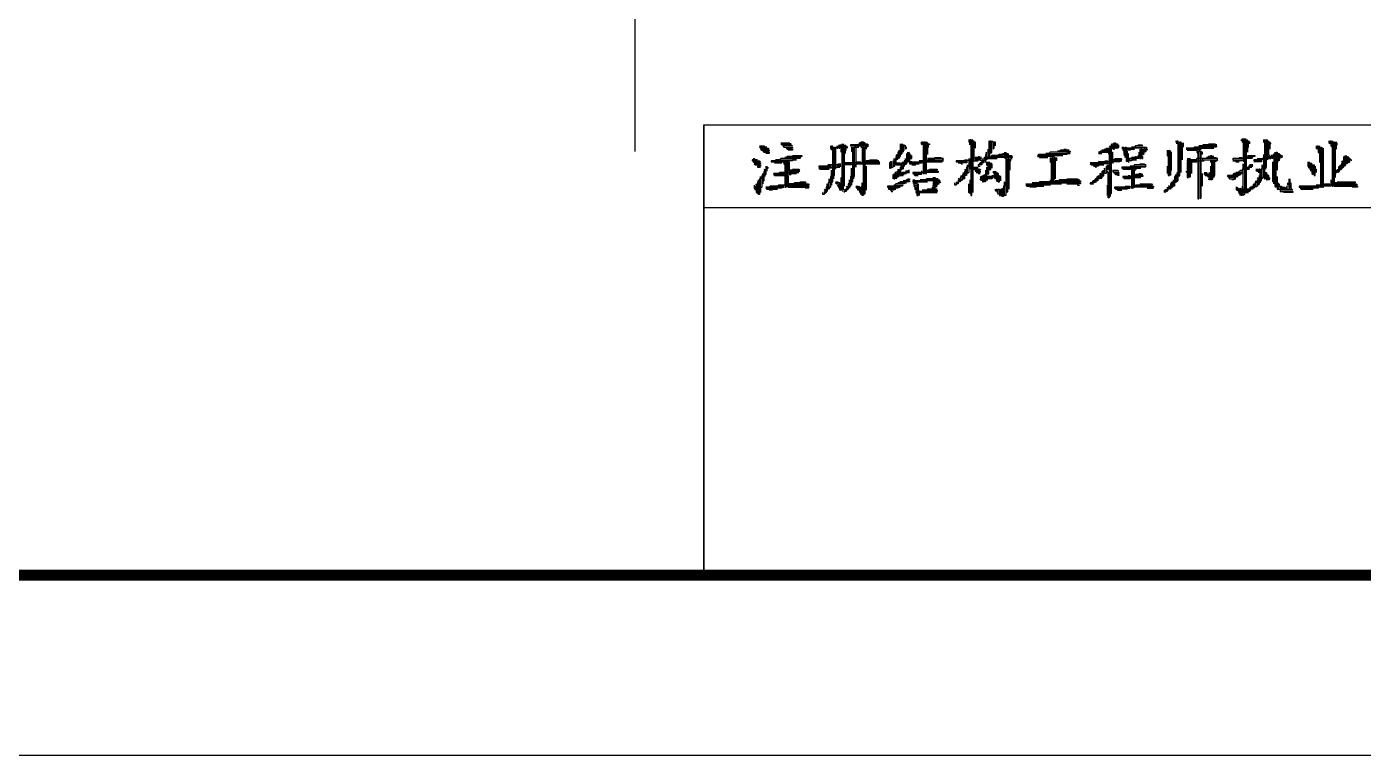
# Model space of a CAD drawing. Header units: inches. Extents: x -10386 to 73614, y -7144 to 52256.
# Drawn here: x 30602 to 42467, y -7144 to -671 of the extents above; entities that cross this region are included whole.
import ezdxf

# ---------------------------------------------------------------- set-up
doc = ezdxf.new("R2010")
doc.units = ezdxf.units.IN
doc.header["$MEASUREMENT"] = 0
doc.layers.add('arch', color=8, linetype='Continuous')
doc.layers.add('TITLE_BLOCK_A1$0$TITLE', color=7, linetype='Continuous')
doc.layers.add('Viewpoint', color=8, linetype='Continuous', plot=False)

msp = doc.modelspace()

# ---------------------------------------------------------------- linework, layer by layer
at = {"layer": 'arch', "ltscale": 0.02}
msp.add_lwpolyline([(36000, 48856.2), (36000, -1780)], dxfattribs=at)
at = {"layer": 'TITLE_BLOCK_A1$0$TITLE'}
for p, q in [((36614.1, -1543.5), (36614.1, -5543.5)), ((36614.1, -1543.5), (63614.1, -1543.5)), ((36614.1, -1543.5), (36614.1, -5543.5)), ((36614.1, -1543.5), (63614.1, -1543.5)), ((36614.1, -2277.4), (44614.1, -2277.4)), ((-10385.9, -7143.5), (73614.1, -7143.5))]:
    msp.add_line(p, q, dxfattribs=at)
at = {"layer": 'TITLE_BLOCK_A1$0$TITLE', "const_width": 100}
msp.add_lwpolyline([(-6785.9, 50656.5), (-6785.9, -5543.5), (72114.1, -5543.5), (72114.1, 50656.5), (-6785.9, 50656.5)], dxfattribs=at)
at = {"layer": 'TITLE_BLOCK_A1$0$TITLE'}
for points in [[(37107.9, -1730.6), (37145.4, -1730.6), (37154.8, -1740), (37173.5, -1740), (37107.9, -1740), (37117.3, -1749.3), (37182.9, -1749.3), (37192.3, -1758.7), (37117.3, -1758.7), (37126.6, -1768.1), (37192.3, -1768.1), (37192.3, -1777.5), (37136, -1777.5), (37145.4, -1786.8), (37192.3, -1786.8), (37192.3, -1796.2), (37164.1, -1796.2)], [(37295.4, -1702.5), (37370.4, -1702.5), (37379.8, -1711.8), (37389.1, -1711.8), (37295.4, -1711.8), (37304.8, -1721.2), (37389.1, -1721.2), (37398.5, -1730.6), (37314.1, -1730.6), (37323.5, -1740), (37398.5, -1740), (37398.5, -1749.3), (37342.3, -1749.3), (37351.6, -1758.7), (37398.5, -1758.7), (37398.5, -1768.1), (37361, -1768.1)], [(37764.1, -1740), (37764.1, -1880.6), (37764.1, -2021.2), (37764.1, -1993.1), (37773.5, -1993.1), (37773.5, -1852.5), (37773.5, -1740), (37782.9, -1740), (37782.9, -1880.6), (37782.9, -1936.8), (37782.9, -1918.1), (37792.3, -1918.1), (37820.4, -1918.1), (37811, -1908.7), (37792.3, -1908.7), (37829.8, -1908.7), (37820.4, -1899.3), (37829.8, -1899.3), (37717.3, -1899.3), (37707.9, -1908.7), (37745.4, -1908.7), (37632.9, -1908.7), (37632.9, -1918.1), (37745.4, -1918.1), (37745.4, -1927.5), (37632.9, -1927.5), (37642.3, -1936.8), (37726.6, -1936.8)], [(37736, -1730.6), (37736, -1749.3), (37745.4, -1758.7), (37745.4, -1768.1), (37745.4, -1730.6), (37754.8, -1730.6), (37754.8, -1871.2), (37754.8, -2011.8), (37754.8, -2049.3), (37745.4, -2058.7), (37745.4, -2077.5), (37745.4, -1946.2), (37745.4, -2002.5), (37736, -2002.5), (37736, -2096.2), (37726.6, -2105.6), (37726.6, -2115), (37726.6, -2021.2), (37726.6, -2058.7), (37717.3, -2058.7), (37717.3, -2115), (37707.9, -2124.3), (37707.9, -2133.7), (37707.9, -2068.1), (37707.9, -2096.2), (37698.5, -2096.2), (37698.5, -2143.1), (37689.1, -2152.5), (37689.1, -2115), (37679.8, -2124.3)], [(37792.3, -1730.6), (37792.3, -1749.3), (37801.6, -1749.3), (37801.6, -1730.6)], [(37811, -1721.2), (37811, -1749.3), (37820.4, -1749.3), (37820.4, -1721.2), (37829.8, -1721.2), (37829.8, -1786.8)], [(37839.1, -1711.8), (37839.1, -1852.5), (37839.1, -1993.1), (37839.1, -2124.3), (37848.5, -2133.7)], [(37848.5, -1711.8), (37848.5, -1852.5), (37848.5, -1993.1), (37848.5, -2115), (37857.9, -2124.3)], [(37857.9, -1721.2), (37857.9, -1861.8), (37857.9, -2002.5), (37857.9, -2086.8)], [(37867.3, -1721.2), (37867.3, -1796.2), (37867.3, -1768.1), (37876.6, -1768.1), (37876.6, -1730.6), (37886, -1740), (37886, -1749.3)], [(37942.3, -1740), (37942.3, -1880.6), (37942.3, -2021.2), (37942.3, -2002.5), (37951.6, -2002.5), (37951.6, -1861.8), (37951.6, -1740), (37961, -1740), (37961, -1880.6), (37961, -1918.1), (37961, -1890), (37970.4, -1890), (38111, -1890), (38176.6, -1890), (38167.3, -1880.6), (38176.6, -1880.6), (38036, -1880.6), (37895.4, -1880.6), (37867.3, -1880.6), (37867.3, -1890), (37923.5, -1890), (37923.5, -1899.3), (37867.3, -1899.3)], [(37923.5, -1740), (37923.5, -1777.5), (37932.9, -1786.8), (37932.9, -1740), (37932.9, -1880.6), (37932.9, -2021.2), (37932.9, -2049.3), (37923.5, -2058.7), (37923.5, -2077.5), (37923.5, -1936.8), (37923.5, -1927.5), (37923.5, -2002.5), (37914.1, -2002.5), (37914.1, -2086.8), (37904.8, -2096.2), (37904.8, -2105.6), (37904.8, -2030.6), (37904.8, -2068.1), (37895.4, -2068.1), (37895.4, -2115), (37886, -2124.3), (37886, -2086.8), (37876.6, -2096.2)], [(38007.9, -1693.1), (38026.6, -1693.1), (38036, -1702.5), (38045.4, -1702.5), (37998.5, -1702.5), (37989.1, -1711.8), (38064.1, -1711.8), (38073.5, -1721.2), (37932.9, -1721.2), (37914.1, -1721.2), (37914.1, -1730.6), (38054.8, -1730.6), (38073.5, -1730.6), (38064.1, -1740)], [(37970.4, -1740), (37989.1, -1740)], [(38007.9, -1740), (38017.3, -1740), (38017.3, -1871.2), (38026.6, -1871.2), (38026.6, -1740), (38036, -1740), (38036, -1880.6), (38036, -2021.2), (38036, -2161.8), (38045.4, -2152.5), (38045.4, -2011.8), (38045.4, -1871.2), (38045.4, -1740), (38054.8, -1740), (38054.8, -1758.7)], [(38354.8, -1711.8), (38354.8, -1824.3), (38345.4, -1833.7), (38345.4, -1843.1), (38345.4, -1768.1), (38345.4, -1786.8), (38336, -1786.8), (38336, -1843.1), (38326.6, -1852.5), (38326.6, -1805.6), (38317.3, -1815)], [(38364.1, -1711.8), (38364.1, -1805.6), (38373.5, -1796.2), (38373.5, -1711.8), (38382.9, -1721.2), (38382.9, -1786.8), (38382.9, -1768.1), (38392.3, -1768.1), (38392.3, -1721.2), (38401.6, -1730.6), (38401.6, -1758.7), (38411, -1749.3), (38411, -1740)], [(38542.3, -1693.1), (38542.3, -1711.8), (38551.6, -1721.2), (38551.6, -1693.1), (38561, -1693.1), (38561, -1833.7), (38561, -1974.3), (38570.4, -1974.3), (38570.4, -1833.7), (38570.4, -1693.1), (38579.8, -1693.1), (38579.8, -1833.7), (38579.8, -1974.3), (38589.1, -1974.3), (38589.1, -1833.7), (38589.1, -1693.1), (38598.5, -1702.5), (38598.5, -1805.6), (38598.5, -1740), (38607.9, -1740), (38607.9, -1711.8), (38617.3, -1711.8), (38617.3, -1721.2)], [(38964.1, -1674.3), (38964.1, -1693.1), (38973.5, -1702.5), (38973.5, -1721.2), (38973.5, -1674.3), (38982.9, -1674.3), (38982.9, -2171.2), (38992.3, -2171.2), (38992.3, -1674.3), (39001.6, -1683.7), (39001.6, -2143.1)], [(39011, -1683.7), (39011, -1824.3), (39011, -1861.8), (39020.4, -1861.8), (39048.5, -1861.8), (39039.1, -1852.5), (39020.4, -1852.5), (39067.3, -1852.5), (39076.6, -1861.8)], [(39020.4, -1693.1), (39020.4, -1749.3)], [(39132.9, -1758.7), (39132.9, -1843.1), (39123.5, -1852.5), (39123.5, -1786.8), (39114.1, -1796.2)], [(39142.3, -1683.7), (39142.3, -1824.3), (39142.3, -1843.1), (39151.6, -1843.1), (39151.6, -1702.5), (39151.6, -1683.7), (39161, -1683.7), (39161, -1796.2), (39170.4, -1786.8), (39170.4, -1683.7), (39179.8, -1693.1), (39179.8, -1758.7), (39189.1, -1749.3), (39189.1, -1693.1), (39198.5, -1693.1), (39198.5, -1730.6)], [(39807.9, -1758.7), (39826.6, -1758.7), (39836, -1768.1), (39854.8, -1768.1), (39779.8, -1768.1), (39770.4, -1777.5), (39751.6, -1777.5), (39864.1, -1777.5), (39864.1, -1786.8), (39723.5, -1786.8), (39686, -1786.8), (39676.6, -1796.2), (39648.5, -1796.2), (39789.1, -1796.2), (39864.1, -1796.2), (39836, -1796.2), (39836, -1805.6), (39695.4, -1805.6), (39582.9, -1805.6), (39573.5, -1815), (39714.1, -1815), (39798.5, -1815), (39723.5, -1815), (39723.5, -1824.3), (39582.9, -1824.3), (39573.5, -1824.3), (39592.3, -1824.3), (39592.3, -1833.7), (39667.3, -1833.7)], [(40182.9, -1749.3), (40211, -1749.3), (40211, -1758.7), (40173.5, -1758.7), (40164.1, -1768.1), (40145.4, -1768.1), (40211, -1768.1), (40211, -1777.5), (40136, -1777.5), (40126.6, -1786.8), (40117.3, -1786.8), (40239.1, -1786.8), (40239.1, -1796.2), (40239.1, -1880.6), (40248.5, -1880.6)], [(40239.1, -1711.8), (40229.8, -1721.2), (40229.8, -2152.5), (40220.4, -2161.8), (40220.4, -2180.6), (40220.4, -1730.6), (40211, -1740)], [(40239.1, -1721.2), (40239.1, -1758.7)], [(40248.5, -1702.5), (40248.5, -1758.7), (40257.9, -1758.7), (40257.9, -1702.5), (40267.3, -1702.5), (40267.3, -1749.3), (40276.6, -1749.3), (40276.6, -1711.8), (40286, -1711.8), (40286, -1749.3), (40295.4, -1740), (40295.4, -1721.2)], [(40464.1, -1721.2), (40501.6, -1721.2), (40511, -1730.6), (40445.4, -1730.6), (40436, -1740), (40407.9, -1740), (40539.1, -1740), (40548.5, -1749.3), (40407.9, -1749.3), (40323.5, -1749.3), (40332.9, -1758.7), (40436, -1758.7), (40398.5, -1758.7), (40398.5, -1768.1), (40332.9, -1768.1), (40342.3, -1777.5), (40342.3, -1805.6), (40351.6, -1815), (40351.6, -1833.7), (40351.6, -1740), (40361, -1740), (40361, -1861.8), (40370.4, -1871.2), (40370.4, -1777.5), (40370.4, -1796.2), (40379.8, -1796.2), (40379.8, -1871.2), (40389.1, -1871.2)], [(40323.5, -1740), (40342.3, -1740)], [(40482.9, -1758.7), (40482.9, -1843.1), (40492.3, -1843.1), (40492.3, -1758.7), (40501.6, -1758.7), (40501.6, -1843.1), (40511, -1843.1), (40511, -1824.3)], [(40511, -1758.7), (40511, -1805.6), (40520.4, -1796.2), (40520.4, -1758.7), (40529.8, -1758.7), (40529.8, -1786.8), (40539.1, -1777.5), (40539.1, -1758.7), (40548.5, -1758.7), (40548.5, -1768.1)], [(40726.6, -1768.1), (40726.6, -1815), (40736, -1824.3), (40736, -1768.1), (40736, -1908.7), (40736, -1993.1), (40745.4, -1993.1), (40745.4, -1852.5), (40745.4, -1768.1), (40754.8, -1777.5), (40754.8, -1918.1), (40754.8, -1993.1), (40754.8, -1946.2), (40764.1, -1946.2), (40764.1, -1805.6), (40764.1, -1786.8)], [(40801.6, -1683.7), (40801.6, -1693.1), (40811, -1702.5), (40811, -1711.8), (40811, -1683.7), (40820.4, -1683.7), (40820.4, -1824.3), (40820.4, -1965), (40820.4, -2040), (40811, -2049.3)], [(40829.8, -1693.1), (40829.8, -1833.7), (40829.8, -1974.3), (40829.8, -2002.5), (40839.1, -1993.1), (40839.1, -1852.5), (40839.1, -1711.8), (40839.1, -1693.1), (40848.5, -1693.1), (40848.5, -1833.7), (40848.5, -1965)], [(40857.9, -1702.5), (40857.9, -1843.1), (40857.9, -1852.5)], [(40867.3, -1702.5), (40867.3, -1740)], [(41092.3, -1711.8), (41148.5, -1711.8), (41157.9, -1721.2), (41167.3, -1721.2), (41045.4, -1721.2), (41036, -1730.6), (41007.9, -1730.6), (41148.5, -1730.6), (41167.3, -1730.6), (41157.9, -1740), (41017.3, -1740), (40970.4, -1740), (40961, -1749.3), (40895.4, -1749.3), (41036, -1749.3), (41139.1, -1749.3)], [(40895.4, -1758.7), (41026.6, -1758.7), (41017.3, -1768.1), (40904.8, -1768.1), (40989.1, -1768.1), (40989.1, -1777.5), (40989.1, -1786.8), (40998.5, -1796.2), (40998.5, -1777.5), (40998.5, -1918.1), (40998.5, -2058.7), (40998.5, -2199.3), (41007.9, -2199.3), (41007.9, -2058.7), (41007.9, -1918.1), (41007.9, -1777.5), (41017.3, -1777.5), (41017.3, -1918.1), (41017.3, -2058.7), (41017.3, -2199.3), (41026.6, -2190), (41026.6, -2049.3), (41026.6, -1908.7), (41026.6, -1777.5), (41036, -1786.8), (41036, -1805.6)], [(41382.9, -1674.3), (41382.9, -1683.7)], [(41392.3, -1665), (41392.3, -1693.1), (41401.6, -1702.5), (41401.6, -1665), (41401.6, -1805.6), (41401.6, -1861.8), (41411, -1871.2), (41411, -1730.6), (41411, -1665), (41411, -2161.8), (41401.6, -2171.2), (41401.6, -2030.6), (41401.6, -1890), (41401.6, -1936.8), (41392.3, -1936.8), (41457.9, -1936.8), (41448.5, -1927.5), (41457.9, -1927.5), (41420.4, -1927.5), (41429.8, -1918.1), (41420.4, -1918.1), (41476.6, -1918.1), (41467.3, -1908.7), (41448.5, -1908.7), (41486, -1908.7), (41476.6, -1899.3), (41486, -1899.3), (41457.9, -1899.3)], [(41420.4, -1665), (41420.4, -2143.1), (41429.8, -2143.1), (41429.8, -1674.3), (41439.1, -1683.7), (41439.1, -1786.8), (41439.1, -1740), (41448.5, -1740), (41448.5, -1683.7), (41457.9, -1693.1), (41457.9, -1711.8)], [(41579.8, -1674.3), (41579.8, -1693.1), (41589.1, -1702.5), (41589.1, -1674.3), (41589.1, -1815), (41589.1, -1955.6), (41589.1, -2021.2), (41598.5, -2021.2), (41598.5, -1965), (41607.9, -1965), (41607.9, -2030.6), (41617.3, -2030.6), (41617.3, -1983.7), (41626.6, -1993.1), (41626.6, -2030.6), (41636, -2021.2), (41636, -2011.8)], [(41598.5, -1674.3), (41598.5, -1815), (41598.5, -1936.8), (41598.5, -1918.1), (41607.9, -1918.1), (41607.9, -1777.5), (41607.9, -1674.3), (41617.3, -1683.7), (41617.3, -1824.3), (41617.3, -1852.5), (41626.6, -1843.1)], [(41626.6, -1683.7), (41626.6, -1805.6), (41636, -1815)], [(41636, -1693.1), (41636, -1758.7), (41636, -1711.8), (41645.4, -1711.8), (41645.4, -1702.5)], [(42048.5, -1730.6), (42048.5, -1749.3), (42057.9, -1758.7), (42057.9, -1730.6), (42067.3, -1730.6), (42067.3, -1786.8), (42076.6, -1796.2), (42076.6, -1730.6), (42076.6, -1871.2), (42086, -1880.6), (42086, -1740), (42086, -1880.6), (42086, -2021.2), (42086, -2096.2), (42095.4, -2096.2), (42095.4, -1955.6), (42095.4, -1815), (42095.4, -1740), (42104.8, -1749.3), (42104.8, -1890), (42104.8, -2030.6), (42104.8, -2096.2), (42114.1, -2096.2), (42114.1, -1955.6), (42114.1, -1815), (42114.1, -1749.3)], [(42161, -1683.7), (42161, -1702.5), (42170.4, -1711.8), (42170.4, -1683.7), (42179.8, -1683.7), (42179.8, -1730.6), (42189.1, -1740), (42189.1, -1683.7), (42189.1, -1824.3), (42189.1, -1965), (42189.1, -2086.8), (42198.5, -2086.8), (42198.5, -1946.2), (42198.5, -1805.6), (42198.5, -1693.1), (42207.9, -1693.1), (42207.9, -1833.7), (42207.9, -1974.3), (42207.9, -2086.8), (42217.3, -2086.8), (42357.9, -2086.8), (42414.1, -2086.8), (42414.1, -2096.2), (42367.3, -2096.2)], [(42217.3, -1693.1), (42217.3, -1833.7), (42217.3, -1974.3), (42217.3, -2011.8), (42217.3, -1974.3), (42226.6, -1974.3)], [(42226.6, -1693.1), (42226.6, -1758.7), (42226.6, -1721.2), (42236, -1721.2), (42236, -1702.5)], [(37051.6, -1843.1), (37061, -1843.1), (37070.4, -1852.5), (37089.1, -1852.5), (37042.3, -1852.5), (37042.3, -1861.8), (37107.9, -1861.8), (37117.3, -1871.2), (37051.6, -1871.2), (37061, -1880.6), (37117.3, -1880.6), (37117.3, -1890), (37061, -1890), (37070.4, -1899.3), (37117.3, -1899.3), (37117.3, -1908.7), (37089.1, -1908.7), (37089.1, -1918.1), (37117.3, -1918.1)], [(37398.5, -1815), (37482.9, -1815), (37482.9, -1824.3), (37351.6, -1824.3), (37342.3, -1833.7), (37332.9, -1833.7), (37473.5, -1833.7), (37464.1, -1843.1), (37323.5, -1843.1), (37295.4, -1843.1), (37286, -1852.5), (37248.5, -1852.5), (37389.1, -1852.5), (37436, -1852.5), (37398.5, -1852.5), (37398.5, -1861.8), (37257.9, -1861.8), (37211, -1861.8), (37211, -1871.2), (37351.6, -1871.2), (37370.4, -1871.2), (37370.4, -1880.6), (37370.4, -1983.7), (37379.8, -1983.7), (37389.1, -1983.7), (37379.8, -1974.3), (37436, -1974.3), (37426.6, -1965), (37454.8, -1965), (37314.1, -1965), (37286, -1965), (37276.6, -1974.3), (37229.8, -1974.3), (37361, -1974.3), (37361, -1983.7), (37229.8, -1983.7), (37239.1, -1993.1), (37361, -1993.1), (37361, -2002.5), (37361, -2096.2), (37370.4, -2096.2), (37511, -2096.2), (37548.5, -2096.2), (37539.1, -2105.6), (37511, -2105.6)], [(37239.1, -1880.6), (37304.8, -1880.6)], [(37323.5, -1880.6), (37323.5, -1890), (37332.9, -1899.3), (37332.9, -1880.6), (37332.9, -2021.2), (37332.9, -2096.2), (37342.3, -2096.2), (37342.3, -1955.6), (37342.3, -1880.6), (37351.6, -1880.6), (37351.6, -2021.2), (37351.6, -2096.2)], [(37361, -1880.6), (37361, -1955.6)], [(37801.6, -1890), (37829.8, -1890)], [(37970.4, -1871.2), (38007.9, -1871.2)], [(38082.9, -1852.5), (38148.5, -1852.5), (38157.9, -1861.8), (38167.3, -1861.8), (38054.8, -1861.8), (38054.8, -1871.2), (38176.6, -1871.2)], [(38289.1, -1861.8), (38289.1, -1918.1), (38279.8, -1927.5), (38279.8, -1871.2), (38270.4, -1871.2), (38261, -1880.6), (38261, -1927.5), (38270.4, -1927.5), (38270.4, -1880.6)], [(38298.5, -1843.1), (38298.5, -1908.7), (38307.9, -1908.7), (38307.9, -1843.1)], [(38317.3, -1824.3), (38317.3, -1899.3), (38326.6, -1899.3), (38373.5, -1899.3), (38373.5, -1908.7), (38373.5, -1936.8), (38364.1, -1946.2), (38364.1, -1880.6), (38373.5, -1890)], [(38326.6, -1880.6), (38354.8, -1880.6), (38354.8, -1890), (38326.6, -1890)], [(38411, -1796.2), (38411, -1890), (38401.6, -1899.3), (38401.6, -1843.1), (38401.6, -1861.8), (38392.3, -1861.8), (38392.3, -1908.7), (38382.9, -1918.1), (38382.9, -1936.8), (38382.9, -1871.2), (38373.5, -1880.6)], [(38420.4, -1786.8), (38420.4, -1871.2), (38429.8, -1871.2), (38429.8, -1786.8), (38439.1, -1796.2), (38439.1, -1890), (38448.5, -1890), (38523.5, -1890), (38514.1, -1880.6), (38551.6, -1880.6), (38448.5, -1880.6), (38457.9, -1871.2), (38448.5, -1871.2), (38589.1, -1871.2), (38729.8, -1871.2), (38720.4, -1861.8), (38739.1, -1861.8), (38598.5, -1861.8), (38523.5, -1861.8), (38598.5, -1861.8), (38598.5, -1852.5), (38739.1, -1852.5), (38729.8, -1843.1), (38739.1, -1843.1), (38598.5, -1843.1), (38664.1, -1843.1), (38664.1, -1833.7), (38720.4, -1833.7)], [(38448.5, -1805.6), (38448.5, -1843.1), (38457.9, -1843.1), (38457.9, -1815)], [(38926.6, -1852.5), (38954.8, -1852.5), (38954.8, -1861.8), (38851.6, -1861.8), (38851.6, -1871.2), (38954.8, -1871.2), (38945.4, -1880.6), (38870.4, -1880.6), (38898.5, -1880.6), (38898.5, -1890), (38907.9, -1890)], [(38964.1, -1843.1), (38964.1, -1965), (38954.8, -1974.3), (38954.8, -1899.3), (38954.8, -1918.1), (38945.4, -1918.1), (38945.4, -1993.1), (38936, -1993.1), (38936, -1936.8), (38926.6, -1946.2)], [(38973.5, -1843.1), (38973.5, -1936.8)], [(39048.5, -1824.3), (39057.9, -1824.3), (39067.3, -1833.7), (39076.6, -1833.7), (39020.4, -1833.7), (39020.4, -1843.1), (39076.6, -1843.1), (39086, -1852.5)], [(39095.4, -1852.5), (39104.8, -1852.5), (39104.8, -1861.8), (39086, -1861.8), (39076.6, -1871.2), (39104.8, -1871.2), (39095.4, -1880.6), (39067.3, -1880.6), (39057.9, -1890), (39086, -1890), (39076.6, -1899.3), (39048.5, -1899.3), (39048.5, -1908.7), (39067.3, -1908.7)], [(39264.1, -1796.2), (39311, -1796.2), (39320.4, -1805.6), (39236, -1805.6), (39226.6, -1815), (39273.5, -1815), (39170.4, -1815), (39161, -1824.3), (39301.6, -1824.3), (39348.5, -1824.3), (39348.5, -1833.7), (39207.9, -1833.7), (39104.8, -1833.7), (39095.4, -1843.1), (39217.3, -1843.1)], [(39114.1, -1805.6), (39114.1, -1871.2), (39123.5, -1880.6), (39123.5, -1871.2), (39123.5, -1899.3), (39132.9, -1908.7), (39132.9, -1871.2), (39132.9, -1983.7), (39142.3, -1974.3), (39142.3, -1871.2), (39151.6, -1880.6), (39151.6, -1946.2), (39161, -1936.8), (39161, -1880.6), (39170.4, -1890), (39170.4, -1927.5)], [(39282.9, -1786.8), (39282.9, -1833.7), (39292.3, -1843.1), (39292.3, -1786.8), (39292.3, -1927.5), (39292.3, -2068.1), (39292.3, -2171.2), (39282.9, -2171.2), (39282.9, -2049.3), (39282.9, -2086.8), (39273.5, -2086.8), (39273.5, -2180.6), (39264.1, -2180.6), (39264.1, -2105.6), (39254.8, -2115)], [(39301.6, -1815), (39348.5, -1815)], [(39301.6, -1843.1), (39301.6, -1983.7), (39301.6, -2124.3), (39301.6, -2143.1), (39311, -2133.7), (39311, -1993.1), (39311, -1852.5), (39311, -1843.1), (39320.4, -1843.1), (39320.4, -1983.7), (39320.4, -2115)], [(39329.8, -1843.1), (39329.8, -1946.2), (39329.8, -1861.8), (39339.1, -1861.8), (39339.1, -1843.1), (39348.5, -1843.1)], [(39686, -1833.7), (39686, -1871.2), (39695.4, -1880.6), (39695.4, -1833.7), (39695.4, -1974.3), (39695.4, -2068.1), (39704.8, -2068.1), (39704.8, -1927.5), (39704.8, -1833.7), (39714.1, -1833.7), (39714.1, -1974.3), (39714.1, -2068.1), (39723.5, -2068.1), (39723.5, -1927.5), (39723.5, -1833.7), (39732.9, -1833.7), (39732.9, -1974.3), (39732.9, -2021.2)], [(39742.3, -1833.7), (39742.3, -1861.8)], [(40257.9, -1843.1), (40314.1, -1843.1), (40323.5, -1852.5), (40248.5, -1852.5), (40248.5, -1861.8), (40323.5, -1861.8), (40304.8, -1861.8), (40304.8, -1871.2), (40164.1, -1871.2), (40117.3, -1871.2), (40107.9, -1880.6), (40042.3, -1880.6), (40182.9, -1880.6), (40201.6, -1880.6), (40201.6, -1890), (40061, -1890), (40042.3, -1890), (40051.6, -1899.3), (40164.1, -1899.3), (40117.3, -1899.3), (40117.3, -1908.7), (40070.4, -1908.7), (40089.1, -1908.7), (40089.1, -1918.1), (40098.5, -1918.1)], [(40117.3, -1796.2), (40145.4, -1796.2)], [(40173.5, -1861.8), (40201.6, -1861.8)], [(40201.6, -1796.2), (40211, -1796.2), (40211, -1936.8), (40211, -2077.5), (40211, -2190), (40201.6, -2190), (40201.6, -2049.3), (40201.6, -1965), (40192.3, -1955.6)], [(40220.4, -1796.2), (40229.8, -1796.2)], [(40482.9, -1890), (40520.4, -1890), (40529.8, -1899.3), (40539.1, -1899.3), (40436, -1899.3), (40426.6, -1908.7), (40398.5, -1908.7), (40539.1, -1908.7), (40529.8, -1918.1), (40389.1, -1918.1), (40323.5, -1918.1), (40323.5, -1927.5), (40464.1, -1927.5), (40492.3, -1927.5), (40454.8, -1927.5), (40454.8, -1936.8), (40332.9, -1936.8), (40407.9, -1936.8), (40407.9, -1946.2), (40407.9, -2086.8), (40407.9, -2105.6), (40417.3, -2105.6), (40417.3, -1965), (40417.3, -1946.2), (40426.6, -1946.2), (40426.6, -2086.8), (40426.6, -2105.6), (40436, -2096.2), (40436, -1955.6), (40436, -1946.2), (40445.4, -1946.2)], [(40473.5, -1786.8), (40473.5, -1843.1), (40464.1, -1843.1), (40389.1, -1843.1), (40389.1, -1852.5), (40454.8, -1852.5), (40407.9, -1852.5), (40407.9, -1861.8), (40389.1, -1861.8)], [(40464.1, -1815), (40464.1, -1833.7), (40454.8, -1833.7), (40407.9, -1833.7), (40445.4, -1833.7), (40445.4, -1824.3), (40454.8, -1824.3)], [(41111, -1815), (41120.4, -1815), (41129.8, -1824.3), (41139.1, -1824.3), (41092.3, -1824.3), (41082.9, -1833.7), (41073.5, -1833.7), (41157.9, -1833.7), (41167.3, -1843.1), (41176.6, -1843.1), (41036, -1843.1), (40989.1, -1843.1), (40979.8, -1852.5), (40989.1, -1852.5), (40904.8, -1852.5), (40904.8, -1861.8), (41045.4, -1861.8), (41054.8, -1861.8), (41045.4, -1852.5), (41036, -1852.5), (41176.6, -1852.5), (41167.3, -1861.8)], [(40904.8, -1843.1), (40932.9, -1843.1)], [(40904.8, -1871.2), (40904.8, -2011.8), (40914.1, -2011.8), (40914.1, -1871.2), (40923.5, -1871.2), (40923.5, -2011.8), (40932.9, -2002.5), (40932.9, -1871.2), (40942.3, -1871.2), (40942.3, -1974.3)], [(40951.6, -1871.2), (40989.1, -1871.2)], [(41111, -1861.8), (41111, -1871.2), (41120.4, -1880.6), (41120.4, -1861.8), (41120.4, -2002.5), (41120.4, -2030.6), (41129.8, -2021.2), (41129.8, -1880.6), (41129.8, -1861.8), (41139.1, -1861.8), (41139.1, -2002.5), (41139.1, -2011.8), (41139.1, -1993.1), (41148.5, -1993.1), (41148.5, -1861.8), (41157.9, -1861.8), (41157.9, -1871.2)], [(41439.1, -1815), (41504.8, -1815), (41504.8, -1824.3), (41439.1, -1824.3), (41439.1, -1833.7), (41486, -1833.7), (41476.6, -1843.1), (41336, -1843.1), (41307.9, -1843.1), (41307.9, -1852.5), (41392.3, -1852.5), (41392.3, -1861.8), (41307.9, -1861.8), (41336, -1861.8), (41336, -1871.2), (41364.1, -1871.2)], [(41364.1, -1833.7), (41392.3, -1833.7)], [(41626.6, -1824.3), (41645.4, -1824.3), (41645.4, -1833.7), (41626.6, -1833.7), (41636, -1843.1), (41645.4, -1843.1), (41570.4, -1843.1), (41570.4, -1852.5), (41495.4, -1852.5), (41495.4, -1861.8), (41570.4, -1861.8), (41561, -1871.2), (41495.4, -1871.2)], [(41523.5, -1843.1), (41570.4, -1843.1)], [(41579.8, -1805.6), (41579.8, -1946.2), (41579.8, -2011.8), (41570.4, -2021.2), (41570.4, -1899.3), (41570.4, -1936.8), (41561, -1936.8), (41561, -2040), (41551.6, -2049.3), (41551.6, -2058.7), (41551.6, -1936.8), (41542.3, -1936.8)], [(41664.1, -1805.6), (41664.1, -1843.1), (41654.8, -1843.1), (41654.8, -1815), (41645.4, -1815)], [(41673.5, -1796.2), (41673.5, -1936.8), (41673.5, -2068.1), (41673.5, -2049.3), (41664.1, -2049.3), (41664.1, -1908.7), (41664.1, -1871.2)], [(41682.9, -1786.8), (41682.9, -1927.5), (41682.9, -2068.1), (41682.9, -2086.8), (41692.3, -2096.2), (41692.3, -1955.6), (41692.3, -1815), (41692.3, -1786.8), (41701.6, -1786.8), (41701.6, -1927.5), (41701.6, -1946.2), (41701.6, -1871.2), (41711, -1871.2), (41711, -1796.2), (41720.4, -1796.2), (41720.4, -1861.8), (41720.4, -1843.1), (41729.8, -1843.1), (41729.8, -1805.6), (41739.1, -1815), (41739.1, -1833.7), (41748.5, -1824.3), (41748.5, -1815)], [(41973.5, -1871.2), (41973.5, -1908.7), (41982.9, -1918.1), (41982.9, -1927.5), (41982.9, -1871.2), (41992.3, -1880.6), (41992.3, -1936.8), (42001.6, -1946.2), (42001.6, -1955.6), (42001.6, -1880.6), (42011, -1890), (42011, -1974.3), (42020.4, -1983.7), (42020.4, -1899.3), (42029.8, -1899.3), (42029.8, -1993.1), (42039.1, -1993.1), (42039.1, -1908.7), (42039.1, -1936.8), (42048.5, -1936.8), (42048.5, -1965)], [(42273.5, -1880.6), (42273.5, -1936.8), (42264.1, -1946.2), (42264.1, -1899.3), (42254.8, -1908.7), (42245.4, -1918.1), (42245.4, -1965), (42254.8, -1955.6), (42254.8, -1918.1)], [(42292.3, -1824.3), (42292.3, -1918.1), (42282.9, -1927.5), (42282.9, -1861.8), (42273.5, -1871.2)], [(42301.6, -1815), (42301.6, -1908.7), (42311, -1899.3), (42311, -1815), (42320.4, -1824.3), (42320.4, -1890), (42329.8, -1880.6), (42329.8, -1824.3), (42339.1, -1833.7), (42339.1, -1880.6), (42348.5, -1871.2), (42348.5, -1843.1), (42357.9, -1852.5), (42357.9, -1861.8)], [(37145.4, -1955.6), (37145.4, -2040), (37136, -2049.3), (37136, -2068.1), (37136, -1974.3), (37136, -1993.1), (37126.6, -1993.1), (37126.6, -2096.2), (37117.3, -2105.6), (37117.3, -2143.1), (37117.3, -2002.5), (37117.3, -2021.2), (37107.9, -2021.2), (37107.9, -2161.8), (37098.5, -2161.8), (37098.5, -2030.6), (37098.5, -2049.3), (37089.1, -2049.3), (37089.1, -2152.5), (37079.8, -2143.1), (37079.8, -2068.1), (37070.4, -2077.5)], [(37164.1, -1908.7), (37164.1, -1983.7), (37154.8, -1993.1), (37154.8, -2002.5), (37154.8, -1936.8), (37145.4, -1946.2)], [(37173.5, -1908.7), (37173.5, -1955.6), (37173.5, -1927.5), (37182.9, -1927.5), (37182.9, -1918.1)], [(37398.5, -1936.8), (37454.8, -1936.8), (37464.1, -1946.2), (37379.8, -1946.2), (37379.8, -1955.6), (37464.1, -1955.6)], [(37829.8, -2011.8), (37829.8, -2124.3), (37820.4, -2124.3), (37820.4, -2058.7), (37811, -2058.7)], [(38026.6, -1899.3), (38026.6, -2040), (38026.6, -2171.2), (38017.3, -2171.2), (38017.3, -2058.7), (38017.3, -2096.2), (38007.9, -2096.2), (38007.9, -2161.8), (38007.9, -2143.1), (37998.5, -2143.1), (37998.5, -2096.2), (37989.1, -2086.8)], [(38054.8, -1908.7), (38054.8, -2049.3), (38054.8, -2124.3)], [(38289.1, -1983.7), (38289.1, -2021.2)], [(38298.5, -1974.3), (38298.5, -2021.2), (38307.9, -2021.2), (38307.9, -1974.3)], [(38326.6, -1955.6), (38326.6, -2011.8), (38317.3, -2021.2), (38317.3, -1965), (38307.9, -1965)], [(38336, -1936.8), (38336, -2002.5), (38345.4, -2002.5), (38345.4, -1936.8)], [(38354.8, -1918.1), (38354.8, -1993.1), (38364.1, -1993.1), (38382.9, -1993.1), (38373.5, -1983.7), (38364.1, -1983.7), (38392.3, -1983.7), (38382.9, -1974.3), (38364.1, -1974.3), (38411, -1974.3), (38401.6, -1965), (38364.1, -1965), (38439.1, -1965), (38429.8, -1955.6), (38439.1, -1955.6), (38401.6, -1955.6), (38429.8, -1955.6), (38429.8, -1946.2), (38439.1, -1946.2)], [(38457.9, -1899.3), (38495.4, -1899.3)], [(38617.3, -1936.8), (38682.9, -1936.8), (38682.9, -1946.2), (38598.5, -1946.2), (38598.5, -1955.6), (38692.3, -1955.6), (38692.3, -1965), (38551.6, -1965), (38467.3, -1965), (38467.3, -1974.3), (38551.6, -1974.3), (38542.3, -1983.7), (38476.6, -1983.7), (38486, -1993.1), (38514.1, -1993.1)], [(38645.4, -2011.8), (38664.1, -2011.8), (38673.5, -2021.2), (38692.3, -2021.2), (38589.1, -2021.2), (38579.8, -2030.6), (38532.9, -2030.6), (38673.5, -2030.6), (38701.6, -2030.6), (38711, -2040), (38570.4, -2040), (38467.3, -2040), (38467.3, -2049.3), (38598.5, -2049.3), (38504.8, -2049.3), (38504.8, -2058.7), (38504.8, -2171.2), (38514.1, -2171.2), (38514.1, -2068.1), (38514.1, -2124.3), (38523.5, -2124.3)], [(38542.3, -1955.6), (38551.6, -1955.6)], [(38926.6, -1955.6), (38926.6, -2021.2), (38917.3, -2021.2), (38917.3, -1965), (38917.3, -1983.7), (38907.9, -1983.7), (38907.9, -2030.6), (38898.5, -2040), (38898.5, -1993.1), (38898.5, -2011.8), (38889.1, -2011.8), (38889.1, -2049.3), (38879.8, -2049.3), (38879.8, -2021.2), (38870.4, -2021.2)], [(39011, -1918.1), (39039.1, -1918.1), (39048.5, -1927.5), (39011, -1927.5), (39011, -1936.8), (39067.3, -1936.8), (39067.3, -1946.2), (39020.4, -1946.2), (39020.4, -1955.6), (39067.3, -1955.6), (39067.3, -1965), (39029.8, -1965), (39048.5, -1965), (39048.5, -1974.3), (39067.3, -1974.3)], [(39170.4, -1993.1), (39179.8, -1993.1), (39179.8, -2002.5), (39076.6, -2002.5), (39067.3, -2011.8), (39179.8, -2011.8), (39170.4, -2021.2), (39067.3, -2021.2), (39067.3, -2030.6), (39076.6, -2030.6), (39076.6, -2040)], [(39086, -1993.1), (39086, -2049.3), (39095.4, -2049.3), (39095.4, -2002.5)], [(39114.1, -1946.2), (39114.1, -2049.3), (39104.8, -2049.3), (39104.8, -1983.7), (39095.4, -1993.1)], [(39123.5, -1918.1), (39123.5, -2030.6), (39132.9, -2030.6)], [(39179.8, -1955.6), (39179.8, -1965), (39189.1, -1974.3), (39189.1, -1955.6), (39189.1, -2011.8), (39198.5, -2021.2), (39198.5, -1955.6), (39207.9, -1965), (39207.9, -2030.6), (39217.3, -2040), (39217.3, -2049.3), (39217.3, -1965), (39226.6, -1974.3), (39226.6, -2049.3), (39236, -2049.3), (39236, -1993.1), (39245.4, -2002.5), (39245.4, -2040)], [(40117.3, -1993.1), (40126.6, -1993.1), (40126.6, -2002.5), (40107.9, -2002.5), (40098.5, -2011.8), (40126.6, -2011.8), (40126.6, -2021.2), (40089.1, -2021.2), (40079.8, -2030.6), (40117.3, -2030.6), (40107.9, -2040), (40070.4, -2040), (40061, -2049.3), (40098.5, -2049.3), (40079.8, -2049.3), (40079.8, -2058.7), (40042.3, -2058.7), (40042.3, -2068.1), (40070.4, -2068.1)], [(40145.4, -1955.6), (40145.4, -2011.8), (40136, -2021.2), (40136, -1974.3), (40126.6, -1983.7)], [(40154.8, -1946.2), (40154.8, -2002.5), (40164.1, -1993.1), (40164.1, -1946.2)], [(40182.9, -1908.7), (40182.9, -1974.3), (40173.5, -1974.3), (40173.5, -1927.5), (40164.1, -1936.8)], [(40192.3, -1899.3), (40192.3, -1946.2), (40201.6, -1936.8), (40201.6, -1899.3)], [(40239.1, -1946.2), (40286, -1946.2), (40295.4, -1955.6), (40239.1, -1955.6), (40248.5, -1965), (40295.4, -1965), (40295.4, -1974.3), (40257.9, -1974.3), (40267.3, -1983.7), (40295.4, -1983.7), (40295.4, -1993.1), (40286, -1993.1)], [(40473.5, -1974.3), (40492.3, -1974.3), (40501.6, -1983.7), (40511, -1983.7), (40445.4, -1983.7), (40445.4, -1993.1), (40511, -1993.1), (40511, -2002.5), (40370.4, -2002.5), (40332.9, -2002.5), (40332.9, -2011.8), (40473.5, -2011.8), (40492.3, -2011.8), (40398.5, -2011.8), (40398.5, -2021.2), (40342.3, -2021.2)], [(40379.8, -1993.1), (40398.5, -1993.1)], [(40726.6, -1908.7), (40726.6, -1974.3)], [(40811, -1965), (40811, -2040), (40801.6, -2049.3), (40801.6, -2058.7), (40801.6, -1983.7), (40801.6, -2002.5), (40792.3, -2002.5), (40792.3, -2086.8), (40782.9, -2086.8), (40782.9, -2030.6), (40782.9, -2049.3), (40773.5, -2049.3), (40773.5, -2096.2), (40764.1, -2105.6), (40764.1, -2049.3), (40764.1, -2068.1), (40754.8, -2068.1), (40754.8, -2115), (40745.4, -2115), (40745.4, -2086.8), (40736, -2086.8)], [(40895.4, -1955.6), (40895.4, -1965)], [(41036, -1974.3), (41036, -2086.8)], [(41054.8, -1965), (41073.5, -1965), (41082.9, -1974.3), (41054.8, -1974.3), (41054.8, -1983.7), (41092.3, -1983.7), (41092.3, -1993.1), (41064.1, -1993.1), (41082.9, -1993.1), (41082.9, -2002.5), (41092.3, -2002.5), (41092.3, -2011.8)], [(41111, -1908.7), (41111, -2030.6), (41101.6, -2030.6), (41101.6, -1965), (41092.3, -1974.3)], [(41373.5, -1946.2), (41392.3, -1946.2), (41392.3, -1955.6), (41364.1, -1955.6), (41354.8, -1965), (41336, -1965), (41392.3, -1965), (41392.3, -1974.3), (41317.3, -1974.3), (41307.9, -1983.7), (41382.9, -1983.7), (41364.1, -1983.7), (41364.1, -1993.1), (41261, -1993.1), (41261, -2002.5), (41354.8, -2002.5), (41336, -2002.5), (41336, -2011.8), (41270.4, -2011.8), (41279.8, -2021.2), (41336, -2021.2), (41317.3, -2021.2), (41317.3, -2030.6), (41298.5, -2030.6)], [(41514.1, -1936.8), (41532.9, -1936.8), (41542.3, -1946.2), (41514.1, -1946.2), (41523.5, -1955.6), (41542.3, -1955.6), (41542.3, -1965), (41532.9, -1965)], [(41542.3, -1993.1), (41542.3, -2068.1), (41532.9, -2077.5), (41532.9, -2011.8), (41523.5, -2021.2)], [(41701.6, -2002.5), (41701.6, -2115), (41711, -2115), (41832.9, -2115), (41842.3, -2124.3), (41729.8, -2124.3), (41729.8, -2133.7), (41842.3, -2133.7), (41842.3, -2143.1), (41757.9, -2143.1)], [(42236, -1936.8), (42236, -1965), (42226.6, -1965), (42226.6, -1946.2)], [(37061, -2077.5), (37061, -2105.6), (37070.4, -2115), (37070.4, -2124.3), (37070.4, -2086.8)], [(37464.1, -2049.3), (37511, -2049.3), (37520.4, -2058.7), (37417.3, -2058.7), (37407.9, -2068.1), (37370.4, -2068.1), (37511, -2068.1), (37539.1, -2068.1), (37548.5, -2077.5), (37407.9, -2077.5), (37276.6, -2077.5), (37267.3, -2086.8), (37323.5, -2086.8), (37201.6, -2086.8), (37192.3, -2096.2), (37164.1, -2096.2), (37304.8, -2096.2), (37323.5, -2096.2), (37304.8, -2096.2), (37304.8, -2105.6), (37164.1, -2105.6), (37173.5, -2115), (37267.3, -2115), (37220.4, -2115), (37220.4, -2124.3), (37192.3, -2124.3)], [(37370.4, -2086.8), (37511, -2086.8), (37548.5, -2086.8)], [(37679.8, -2133.7), (37679.8, -2161.8), (37670.4, -2161.8), (37670.4, -2143.1)], [(37782.9, -2049.3), (37801.6, -2049.3), (37801.6, -2058.7), (37782.9, -2058.7), (37792.3, -2068.1), (37811, -2068.1), (37811, -2077.5), (37811, -2105.6), (37811, -2086.8), (37801.6, -2086.8), (37801.6, -2077.5)], [(37876.6, -2105.6), (37876.6, -2133.7), (37867.3, -2133.7), (37867.3, -2115), (37867.3, -2133.7), (37857.9, -2133.7), (37857.9, -2143.1)], [(37961, -2086.8), (37979.8, -2086.8), (37989.1, -2096.2), (37961, -2096.2), (37970.4, -2105.6), (37989.1, -2105.6), (37989.1, -2115), (37989.1, -2124.3), (37979.8, -2124.3), (37979.8, -2115)], [(38420.4, -2021.2), (38439.1, -2021.2), (38439.1, -2030.6), (38411, -2030.6), (38401.6, -2040), (38382.9, -2040), (38439.1, -2040), (38439.1, -2049.3), (38354.8, -2049.3), (38345.4, -2058.7), (38336, -2058.7), (38411, -2058.7), (38392.3, -2058.7), (38392.3, -2068.1), (38317.3, -2068.1), (38307.9, -2077.5), (38298.5, -2077.5), (38382.9, -2077.5), (38373.5, -2086.8), (38242.3, -2086.8), (38242.3, -2096.2), (38354.8, -2096.2), (38336, -2096.2), (38336, -2105.6), (38251.6, -2105.6), (38251.6, -2115), (38317.3, -2115), (38298.5, -2115), (38298.5, -2124.3), (38270.4, -2124.3), (38279.8, -2133.7), (38289.1, -2133.7)], [(38467.3, -2030.6), (38486, -2030.6)], [(38467.3, -2058.7), (38495.4, -2058.7), (38495.4, -2068.1), (38476.6, -2068.1), (38476.6, -2077.5), (38495.4, -2077.5), (38495.4, -2086.8), (38476.6, -2086.8), (38486, -2096.2), (38486, -2115), (38495.4, -2124.3), (38495.4, -2096.2)], [(38645.4, -2049.3), (38711, -2049.3), (38711, -2058.7), (38654.8, -2058.7), (38645.4, -2068.1), (38701.6, -2068.1), (38682.9, -2068.1), (38682.9, -2077.5), (38645.4, -2077.5), (38645.4, -2086.8), (38682.9, -2086.8), (38673.5, -2096.2), (38645.4, -2096.2), (38636, -2105.6), (38664.1, -2105.6), (38673.5, -2115), (38682.9, -2115), (38598.5, -2115), (38589.1, -2124.3), (38551.6, -2124.3), (38682.9, -2124.3), (38682.9, -2133.7), (38542.3, -2133.7), (38495.4, -2133.7), (38495.4, -2143.1), (38636, -2143.1), (38682.9, -2143.1)], [(38851.6, -2049.3), (38851.6, -2077.5), (38842.3, -2077.5), (38842.3, -2058.7)], [(38870.4, -2030.6), (38870.4, -2068.1), (38861, -2068.1)], [(38861, -2049.3), (38861, -2058.7)], [(38973.5, -2030.6), (38973.5, -2152.5), (38964.1, -2143.1), (38964.1, -2068.1)], [(39198.5, -2115), (39198.5, -2124.3), (39207.9, -2133.7), (39207.9, -2115), (39217.3, -2115), (39217.3, -2143.1), (39226.6, -2152.5), (39226.6, -2161.8), (39226.6, -2115), (39236, -2115), (39236, -2171.2), (39245.4, -2171.2), (39245.4, -2115), (39254.8, -2124.3), (39254.8, -2180.6)], [(39686, -2030.6), (39686, -2077.5), (39676.6, -2077.5), (39536, -2077.5), (39470.4, -2077.5), (39479.8, -2086.8), (39620.4, -2086.8), (39629.8, -2086.8), (39564.1, -2086.8), (39564.1, -2096.2), (39507.9, -2096.2)], [(39470.4, -2068.1), (39611, -2068.1), (39751.6, -2068.1), (39789.1, -2068.1)], [(39836, -2021.2), (39929.8, -2021.2), (39939.1, -2030.6), (39948.5, -2030.6), (39807.9, -2030.6), (39770.4, -2030.6), (39761, -2040), (39732.9, -2040), (39873.5, -2040), (39957.9, -2040), (39957.9, -2049.3), (39817.3, -2049.3), (39676.6, -2049.3), (39592.3, -2049.3), (39582.9, -2058.7), (39526.6, -2058.7), (39957.9, -2058.7), (39957.9, -2068.1), (39836, -2068.1), (39929.8, -2068.1), (39929.8, -2077.5), (39948.5, -2077.5)], [(40192.3, -2077.5), (40192.3, -2171.2)], [(40482.9, -2068.1), (40586, -2068.1), (40595.4, -2077.5), (40454.8, -2077.5), (40445.4, -2077.5), (40445.4, -2086.8), (40586, -2086.8), (40604.8, -2086.8), (40604.8, -2096.2), (40464.1, -2096.2), (40323.5, -2096.2), (40257.9, -2096.2), (40257.9, -2105.6), (40398.5, -2105.6), (40370.4, -2105.6), (40370.4, -2115), (40267.3, -2115), (40286, -2115), (40286, -2124.3), (40323.5, -2124.3)], [(40351.6, -2086.8), (40398.5, -2086.8)], [(40548.5, -2105.6), (40604.8, -2105.6)], [(40698.5, -2124.3), (40698.5, -2143.1)], [(40707.9, -2115), (40707.9, -2143.1), (40717.3, -2133.7), (40717.3, -2115)], [(40726.6, -2096.2), (40726.6, -2133.7), (40736, -2124.3), (40736, -2096.2)], [(41092.3, -2021.2), (41092.3, -2030.6)], [(41476.6, -2086.8), (41486, -2086.8), (41486, -2096.2), (41467.3, -2096.2), (41457.9, -2105.6), (41486, -2105.6), (41486, -2115), (41345.4, -2115), (41336, -2115), (41345.4, -2124.3), (41467.3, -2124.3), (41457.9, -2133.7), (41354.8, -2133.7), (41364.1, -2143.1), (41448.5, -2143.1), (41373.5, -2143.1), (41373.5, -2152.5), (41373.5, -2171.2), (41373.5, -2152.5), (41364.1, -2152.5), (41364.1, -2105.6)], [(41336, -2096.2), (41345.4, -2096.2), (41354.8, -2105.6), (41336, -2105.6)], [(41392.3, -2086.8), (41392.3, -2171.2), (41382.9, -2171.2), (41382.9, -2115), (41373.5, -2105.6)], [(41523.5, -2030.6), (41523.5, -2086.8), (41514.1, -2096.2), (41514.1, -2040), (41514.1, -2058.7), (41504.8, -2058.7), (41504.8, -2096.2), (41495.4, -2105.6), (41495.4, -2068.1), (41486, -2077.5)], [(41711, -2058.7), (41711, -2105.6), (41720.4, -2105.6), (41720.4, -2068.1), (41720.4, -2086.8), (41729.8, -2086.8), (41739.1, -2086.8), (41748.5, -2096.2), (41729.8, -2096.2), (41767.3, -2096.2), (41776.6, -2105.6), (41795.4, -2105.6), (41729.8, -2105.6), (41786, -2105.6), (41786, -2096.2), (41795.4, -2096.2), (41786, -2086.8), (41795.4, -2086.8)], [(41795.4, -2058.7), (41795.4, -2077.5)], [(41804.8, -2021.2), (41804.8, -2105.6), (41814.1, -2105.6), (41814.1, -2021.2), (41814.1, -2058.7), (41823.5, -2058.7), (41823.5, -2105.6), (41832.9, -2105.6)], [(42179.8, -2030.6), (42179.8, -2086.8), (42170.4, -2086.8), (42029.8, -2086.8), (41898.5, -2086.8), (41898.5, -2096.2), (42039.1, -2096.2), (42076.6, -2096.2), (42067.3, -2105.6), (41926.6, -2105.6), (41907.9, -2105.6), (41917.3, -2115), (42020.4, -2115)], [(42236, -2049.3), (42376.6, -2049.3), (42395.4, -2049.3), (42395.4, -2058.7), (42254.8, -2058.7), (42217.3, -2058.7), (42217.3, -2068.1), (42357.9, -2068.1), (42404.8, -2068.1), (42414.1, -2077.5), (42273.5, -2077.5), (42132.9, -2077.5), (42048.5, -2077.5), (42123.5, -2077.5), (42123.5, -2068.1), (42170.4, -2068.1)], [(38523.5, -2152.5), (38523.5, -2171.2)]]:
    msp.add_lwpolyline(points, dxfattribs=at)
at = {"layer": 'Viewpoint'}
msp.add_lwpolyline([(-6785.9, 50656.5), (-6785.9, -5543.5), (36614.1, -5543.5), (36614.1, -1543.5), (63614.1, -1543.5), (63614.1, 50656.5)], close=True, dxfattribs=at)

doc.saveas('drawing.dxf')
